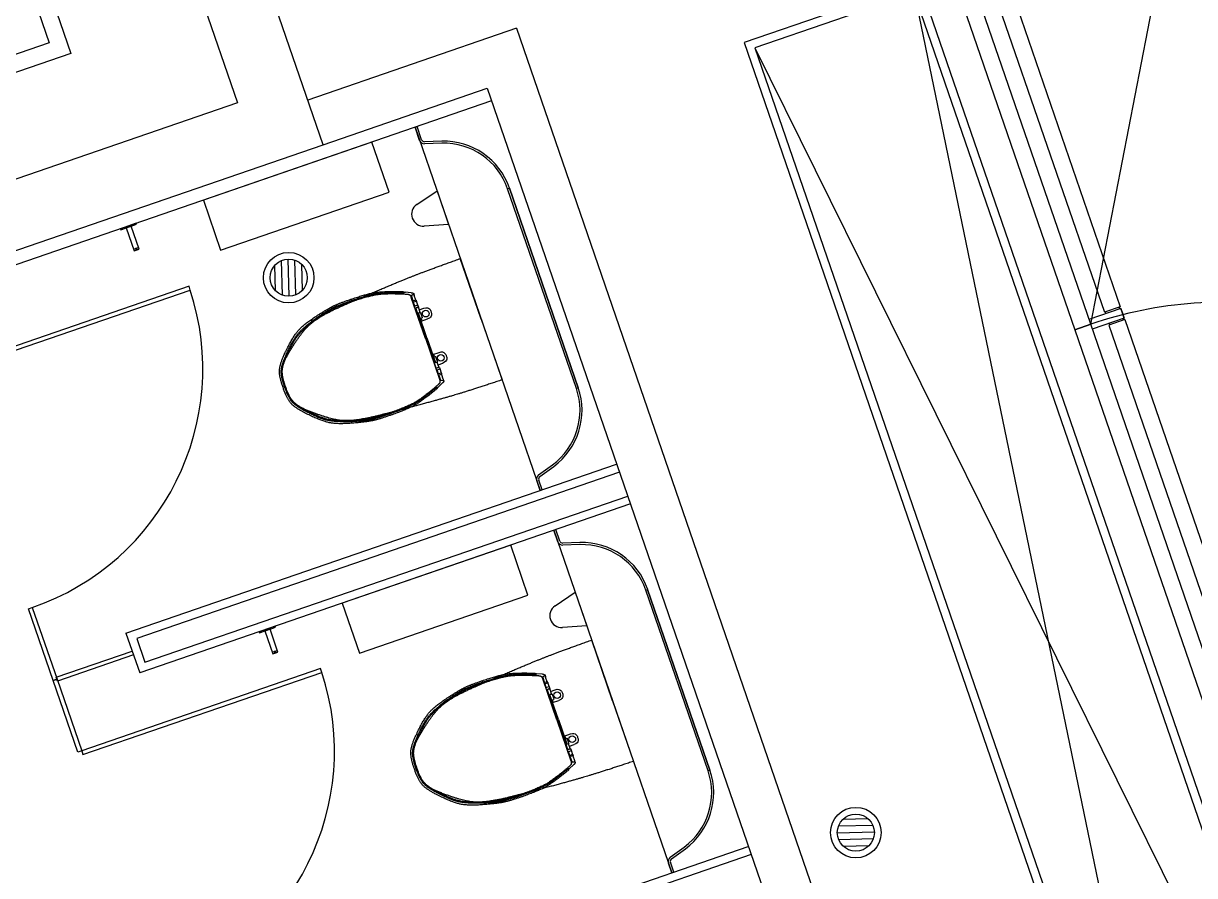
# Model space of a CAD drawing. Extents: x 809431 to 809707, y 818703 to 819368.
# Drawn here: x 809468.734 to 809472.209, y 819297.569 to 819300.098 of the extents above; entities that cross this region are included whole.
import ezdxf

# ---------------------------------------------------------------- set-up
doc = ezdxf.new("R2010")
doc.units = 0
for name, color, linetype in [('Floor Fin', 7, 'Continuous'), ('MAJ221__', 7, 'Continuous'), ('MAJ223__', 7, 'Continuous'), ('MAJ322__', 7, 'Continuous'), ('MAJ325__', 7, 'Continuous'), ('MAJ342__', 7, 'Continuous'), ('MAJ421__', 7, 'Continuous'), ('MAJ570__', 7, 'Continuous'), ('MAJ661__', 7, 'Continuous'), ('MAJ740__', 7, 'Continuous')]:
    doc.layers.add(name, color=color, linetype=linetype)

msp = doc.modelspace()

# ---------------------------------------------------------------- linework, layer by layer
at = {"layer": 'Floor Fin'}
for p, q in [((809469.5027, 819299.292), (809469.5, 819299.3945)), ((809469.5228, 819299.2888), (809469.5199, 819299.3988)), ((809469.5427, 819299.2931), (809469.54, 819299.3955)), ((809469.4824, 819299.305), (809469.4804, 819299.3805)), ((809469.5623, 819299.3071), (809469.5604, 819299.3826)), ((809471.2549, 819297.7183), (809471.1525, 819297.7156)), ((809471.2409, 819297.7379), (809471.1654, 819297.7359)), ((809471.2592, 819297.6984), (809471.1492, 819297.6955)), ((809471.256, 819297.6783), (809471.1535, 819297.6756)), ((809471.243, 819297.6579), (809471.1675, 819297.656))]:
    msp.add_line(p, q, dxfattribs=at)
for centre, radius in [((809469.5214, 819299.3438), 0.075), ((809469.5214, 819299.3438), 0.055), ((809471.2042, 819297.6969), 0.075), ((809471.2042, 819297.6969), 0.055)]:
    msp.add_circle(centre, radius, dxfattribs=at)
at = {"layer": 'MAJ221__'}
for p, q in [((809469.6235, 819299.7385), (809468.8421, 819302.0078)), ((809468.7181, 819301.7535), (809469.3692, 819299.8625)), ((809470.1972, 819300.0841), (809473.7866, 819289.6597)), ((809470.1104, 819299.9062), (809471.4989, 819295.8735)), ((809469.3692, 819299.8625), (809467.0054, 819299.0486)), ((809467.0705, 819298.8595), (809469.6235, 819299.7385)), ((809470.5028, 819298.7665), (809469.0703, 819298.2734)), ((809469.0947, 819298.2026), (809470.5272, 819298.6956)), ((809469.0703, 819298.2734), (809469.0947, 819298.2026)), ((809470.8935, 819297.6319), (809469.4609, 819297.1388))]:
    msp.add_line(p, q, dxfattribs=at)
at = {"layer": 'MAJ223__'}
for p, q in [((809470.1972, 819300.0841), (809469.5779, 819299.8709)), ((809469.6234, 819299.7385), (809470.1104, 819299.9062))]:
    msp.add_line(p, q, dxfattribs=at)
at = {"layer": 'MAJ322__'}
msp.add_line((809471.9011, 819299.2054), (809472.13, 819300.3833), dxfattribs=at)
msp.add_arc((809472.2918, 819298.0708), 1.2, 79, 109, dxfattribs=at)
at = {"layer": 'MAJ325__'}
for points in [[(809471.9011, 819299.2054), (809471.5104, 819300.34), (809471.4631, 819300.3237), (809471.8538, 819299.1891)], [(809468.5163, 819299.0743), (809468.5202, 819299.063), (809469.2294, 819299.3072), (809469.2255, 819299.3185)], [(809472.2918, 819298.0708), (809471.9011, 819299.2054), (809471.8538, 819299.1891), (809472.2445, 819298.0545)], [(809468.7605, 819298.3652), (809468.8338, 819298.1524), (809468.8224, 819298.1485), (809468.7492, 819298.3613)], [(809468.8318, 819298.1581), (809469.0568, 819298.2356), (809469.0607, 819298.2243), (809468.8357, 819298.1468)], [(809468.907, 819297.9397), (809468.9109, 819297.9284), (809469.6201, 819298.1725), (809469.6161, 819298.1839)], [(809468.8338, 819298.1524), (809468.907, 819297.9397), (809468.8957, 819297.9358), (809468.8224, 819298.1485)]]:
    msp.add_lwpolyline(points, close=True, dxfattribs=at)
for centre in [(809468.5163, 819299.0743), (809468.907, 819297.9397)]:
    msp.add_arc(centre, 0.75, 289, 18.0833, dxfattribs=at)
at = {"layer": 'MAJ342__'}
for p, q in [((809471.5641, 819300.3375), (809471.9416, 819299.2411)), ((809471.6114, 819300.3538), (809471.9889, 819299.2574)), ((809471.9905, 819299.2527), (809471.896, 819299.2201)), ((809471.9889, 819299.2574), (809471.9416, 819299.2411)), ((809471.9877, 819299.2517), (809471.9861, 819299.2564)), ((809471.9905, 819299.2527), (809471.9954, 819299.2385)), ((809471.9954, 819299.2385), (809471.9905, 819299.2527)), ((809472.0004, 819299.2239), (809471.9059, 819299.1913)), ((809471.9445, 819299.2421), (809471.9461, 819299.2374)), ((809472.0021, 819299.2192), (809471.9548, 819299.2029)), ((809472.0004, 819299.2239), (809471.9956, 819299.2381)), ((809471.9956, 819299.2381), (809472.0004, 819299.2239)), ((809471.9992, 819299.2182), (809471.9976, 819299.2229)), ((809472.0021, 819299.2192), (809472.3796, 819298.1228)), ((809471.9548, 819299.2029), (809472.3323, 819298.1065)), ((809471.956, 819299.2086), (809471.9576, 819299.2039))]:
    msp.add_line(p, q, dxfattribs=at)
at = {"layer": 'MAJ421__'}
for p, q in [((809470.1234, 819299.8684), (809465.2255, 819298.1819)), ((809469.9099, 819299.7512), (809469.8964, 819299.7902)), ((809469.9155, 819299.7532), (809469.9021, 819299.7922)), ((809469.9754, 819299.7487), (809469.9243, 819299.7471)), ((809469.9756, 819299.7427), (809469.9245, 819299.7411)), ((809470.3749, 819299.0149), (809470.1708, 819299.6079)), ((809470.3806, 819299.0169), (809470.1764, 819299.6098)), ((809469.0384, 819298.289), (809470.4945, 819298.7905)), ((809470.2629, 819298.7583), (809470.3041, 819298.7886)), ((809470.2665, 819298.7535), (809470.3077, 819298.7837)), ((809470.2676, 819298.7124), (809470.2576, 819298.7414)), ((809470.2732, 819298.7144), (809470.2633, 819298.7433)), ((809470.5352, 819298.6724), (809469.0791, 819298.1708)), ((809470.32, 819298.5602), (809470.3083, 819298.5942)), ((809470.3257, 819298.5621), (809470.3139, 819298.5961)), ((809470.3855, 819298.5576), (809470.3344, 819298.5561)), ((809470.3857, 819298.5516), (809470.3346, 819298.5501)), ((809470.7656, 819297.8803), (809470.5809, 819298.4168)), ((809470.7713, 819297.8823), (809470.5865, 819298.4188)), ((809469.0384, 819298.289), (809469.0791, 819298.1708)), ((809469.4291, 819297.1544), (809470.8852, 819297.6559)), ((809470.6536, 819297.6237), (809470.6948, 819297.654)), ((809470.6571, 819297.6189), (809470.6984, 819297.6491)), ((809470.6583, 819297.5778), (809470.6483, 819297.6067)), ((809470.6639, 819297.5797), (809470.654, 819297.6087))]:
    msp.add_line(p, q, dxfattribs=at)
for centre, radius, start, end in [((809469.9241, 819299.7561), 0.015, 199.0001, 271.7292), ((809469.9241, 819299.7561), 0.009, 199.0001, 271.7292), ((809469.9817, 819299.5428), 0.206, 19.0001, 91.7292), ((809469.9817, 819299.5428), 0.2, 19.0001, 91.7292), ((809470.1858, 819298.9498), 0.2, 306.2707, 19.0001), ((809470.1858, 819298.9498), 0.206, 306.2707, 19.0001), ((809470.2718, 819298.7462), 0.015, 126.2707, 199.0001), ((809470.2718, 819298.7462), 0.009, 126.2707, 199.0001), ((809470.3342, 819298.5651), 0.015, 199.0001, 271.7292), ((809470.3342, 819298.5651), 0.009, 199.0001, 271.7292), ((809470.3918, 819298.3517), 0.206, 19.0001, 91.7292), ((809470.3918, 819298.3517), 0.2, 19.0001, 91.7292), ((809470.5765, 819297.8152), 0.2, 306.2707, 19.0001), ((809470.5765, 819297.8152), 0.206, 306.2707, 19.0001), ((809470.6625, 819297.6116), 0.015, 126.2707, 199.0001), ((809470.6625, 819297.6116), 0.009, 126.2707, 199.0001)]:
    msp.add_arc(centre, radius, start, end, dxfattribs=at)
at = {"layer": 'MAJ570__'}
for p, q in [((809471.3773, 819300.189), (809472.1743, 819296.3387)), ((809470.9046, 819300.0262), (809472.647, 819296.5015))]:
    msp.add_line(p, q, dxfattribs=at)
for points in [[(809472.1588, 819296.3069), (809472.6788, 819296.486), (809471.3928, 819300.2208), (809470.8728, 819300.0417)], [(809472.1743, 819296.3387), (809472.647, 819296.5015), (809471.3773, 819300.189), (809470.9046, 819300.0262)]]:
    msp.add_lwpolyline(points, close=True, dxfattribs=at)
at = {"layer": 'MAJ661__'}
msp.add_lwpolyline([(809467.39, 819299.4983), (809466.9342, 819300.822), (809468.4186, 819301.3331), (809468.8744, 819300.0094)], close=True, dxfattribs=at)
msp.add_lwpolyline([(809467.0319, 819300.5383), (809467.1453, 819300.5774), (809467.0639, 819300.8138), (809468.3876, 819301.2696), (809468.8109, 819300.0404), (809467.4872, 819299.5846), (809467.4058, 819299.821), (809467.2923, 819299.7819)], dxfattribs=at)
at = {"layer": 'MAJ740__'}
for p, q in [((809469.8964, 819299.7902), (809470.2676, 819298.7124)), ((809469.9015, 819299.561), (809469.9615, 819299.6013)), ((809469.9615, 819299.6013), (809469.9957, 819299.502)), ((809469.9957, 819299.502), (809469.9236, 819299.4968)), ((809469.0607, 819299.4284), (809469.0758, 819299.4336)), ((809470.0926, 819299.2206), (809470.0306, 819299.4006)), ((809469.8846, 819299.2993), (809469.8674, 819299.3007)), ((809469.8925, 819299.2952), (809469.8852, 819299.2904)), ((809469.9271, 819299.1633), (809469.8852, 819299.285)), ((809469.8907, 819299.2752), (809469.8863, 819299.288)), ((809469.8986, 819299.2769), (809469.8939, 819299.2906)), ((809469.8986, 819299.2769), (809469.8919, 819299.2746)), ((809469.8954, 819299.2601), (809469.8921, 819299.2694)), ((809469.8999, 819299.2732), (809469.8928, 819299.2707)), ((809469.9038, 819299.262), (809469.8966, 819299.2595)), ((809469.9049, 819299.2553), (809469.8983, 819299.2531)), ((809469.8984, 819299.2528), (809469.929, 819299.164)), ((809469.9057, 819299.2563), (809469.899, 819299.254)), ((809469.9063, 819299.2576), (809469.8999, 819299.2763)), ((809469.9062, 819299.2547), (809469.9107, 819299.2416)), ((809469.9084, 819299.2482), (809469.9225, 819299.253)), ((809469.9066, 819299.2386), (809469.9116, 819299.2404)), ((809469.9317, 819299.1652), (809469.9066, 819299.2381)), ((809469.91, 819299.2404), (809469.9072, 819299.2394)), ((809469.9119, 819299.2227), (809469.9171, 819299.2245)), ((809469.9129, 819299.2398), (809469.9177, 819299.2257)), ((809469.9154, 819299.2202), (809469.9131, 819299.2194)), ((809469.9145, 819299.2199), (809469.9134, 819299.2232)), ((809469.9153, 819299.2191), (809469.9134, 819299.2185)), ((809469.9147, 819299.2148), (809469.9334, 819299.2212)), ((809469.9154, 819299.2202), (809469.9156, 819299.2197)), ((809470.0926, 819299.2206), (809470.1546, 819299.0406)), ((809469.9269, 819299.1639), (809469.9688, 819299.0422)), ((809469.9594, 819299.0757), (809469.9288, 819299.1645)), ((809469.9317, 819299.1652), (809469.9569, 819299.0923)), ((809469.9488, 819299.1157), (809469.9675, 819299.1221)), ((809469.952, 819299.1126), (809469.9501, 819299.112)), ((809469.9528, 819299.1118), (809469.9504, 819299.111)), ((809469.9515, 819299.1077), (809469.9567, 819299.1095)), ((809469.9518, 819299.1115), (809469.953, 819299.1082)), ((809469.9528, 819299.1118), (809469.9526, 819299.1123)), ((809469.9628, 819299.0949), (809469.958, 819299.1089)), ((809469.9571, 819299.0919), (809469.9622, 819299.0936)), ((809469.9609, 819299.0926), (809469.9581, 819299.0917)), ((809469.9661, 819299.0777), (809469.9595, 819299.0754)), ((809469.9673, 819299.0774), (809469.9607, 819299.0751)), ((809469.9693, 819299.0718), (809469.9621, 819299.0693)), ((809469.9667, 819299.0789), (809469.9622, 819299.092)), ((809469.9644, 819299.0855), (809469.9785, 819299.0903)), ((809469.9686, 819299.0768), (809469.975, 819299.0581)), ((809469.9615, 819299.068), (809469.9647, 819299.0587)), ((809469.9731, 819299.0605), (809469.966, 819299.0581)), ((809469.9671, 819299.0532), (809469.9715, 819299.0404)), ((809469.9744, 819299.0568), (809469.9677, 819299.0545)), ((809469.9808, 819299.0386), (809469.9721, 819299.0379)), ((809469.9744, 819299.0568), (809469.9791, 819299.0432)), ((809469.9771, 819299.0305), (809469.9645, 819299.0189)), ((809470.3083, 819298.5942), (809470.6583, 819297.5778)), ((809470.3116, 819298.37), (809470.3716, 819298.4103)), ((809470.3716, 819298.4103), (809470.4058, 819298.311)), ((809470.4058, 819298.311), (809470.3337, 819298.3058)), ((809469.4726, 819298.2323), (809469.4877, 819298.2375)), ((809470.4824, 819298.0884), (809470.4204, 819298.2684)), ((809470.2744, 819298.1671), (809470.2573, 819298.1685)), ((809470.2823, 819298.163), (809470.275, 819298.1582)), ((809470.317, 819298.0312), (809470.2751, 819298.1528)), ((809470.2805, 819298.1431), (809470.2761, 819298.1559)), ((809470.2885, 819298.1447), (809470.2818, 819298.1424)), ((809470.2852, 819298.1279), (809470.282, 819298.1373)), ((809470.2898, 819298.141), (809470.2826, 819298.1385)), ((809470.2885, 819298.1447), (809470.2838, 819298.1584)), ((809470.2962, 819298.1254), (809470.2897, 819298.1441)), ((809470.2936, 819298.1298), (809470.2865, 819298.1273)), ((809470.2947, 819298.1232), (809470.2882, 819298.1209)), ((809470.2883, 819298.1206), (809470.3188, 819298.0318)), ((809470.2956, 819298.1242), (809470.2889, 819298.1219)), ((809470.296, 819298.1225), (809470.3005, 819298.1095)), ((809470.2964, 819298.1065), (809470.3015, 819298.1082)), ((809470.3216, 819298.033), (809470.2965, 819298.106)), ((809470.2999, 819298.1082), (809470.2971, 819298.1072)), ((809470.2982, 819298.116), (809470.3123, 819298.1208)), ((809470.3027, 819298.1076), (809470.3076, 819298.0936)), ((809470.3018, 819298.0905), (809470.3069, 819298.0923)), ((809470.3053, 819298.088), (809470.3029, 819298.0872)), ((809470.3043, 819298.0877), (809470.3032, 819298.091)), ((809470.3051, 819298.0869), (809470.3032, 819298.0863)), ((809470.3045, 819298.0826), (809470.3232, 819298.089)), ((809470.3053, 819298.088), (809470.3054, 819298.0876)), ((809470.4824, 819298.0884), (809470.5444, 819297.9084)), ((809470.3168, 819298.0317), (809470.3587, 819297.91)), ((809470.3492, 819297.9435), (809470.3187, 819298.0323)), ((809470.3216, 819298.033), (809470.3467, 819297.9601)), ((809470.3386, 819297.9835), (809470.3574, 819297.9899)), ((809470.3418, 819297.9804), (809470.3399, 819297.9798)), ((809470.3426, 819297.9797), (809470.3402, 819297.9789)), ((809470.3414, 819297.9755), (809470.3465, 819297.9773)), ((809470.3417, 819297.9794), (809470.3428, 819297.976)), ((809470.3426, 819297.9797), (809470.3424, 819297.9801)), ((809470.347, 819297.9597), (809470.352, 819297.9614)), ((809470.3526, 819297.9627), (809470.3478, 819297.9767)), ((809470.3508, 819297.9605), (809470.3479, 819297.9595)), ((809470.3565, 819297.9468), (809470.352, 819297.9599)), ((809470.3559, 819297.9455), (809470.3493, 819297.9433)), ((809470.3572, 819297.9452), (809470.3505, 819297.9429)), ((809470.3513, 819297.9359), (809470.3545, 819297.9265)), ((809470.3591, 819297.9396), (809470.3519, 819297.9371)), ((809470.3543, 819297.9533), (809470.3683, 819297.9581)), ((809470.363, 819297.9284), (809470.3558, 819297.9259)), ((809470.3643, 819297.9246), (809470.3576, 819297.9223)), ((809470.3584, 819297.9446), (809470.3649, 819297.9259)), ((809470.3643, 819297.9246), (809470.369, 819297.911)), ((809470.3669, 819297.8983), (809470.3543, 819297.8867)), ((809470.3569, 819297.9211), (809470.3614, 819297.9083)), ((809470.3707, 819297.9064), (809470.362, 819297.9057))]:
    msp.add_line(p, q, dxfattribs=at)
for points in [[(809469.8194, 819299.5977), (809469.7683, 819299.7461), (809469.2682, 819299.5739), (809469.3193, 819299.4254)], [(809470.3749, 819299.0149), (809470.1708, 819299.6079), (809470.1764, 819299.6098), (809470.3806, 819299.0169)], [(809469.0218, 819299.4891), (809469.0228, 819299.4862), (809469.0389, 819299.4918), (809469.0623, 819299.4237), (809469.0775, 819299.4289), (809469.054, 819299.497), (809469.0701, 819299.5025), (809469.0691, 819299.5053)], [(809469.0218, 819299.4891), (809469.0228, 819299.4862), (809469.0701, 819299.5025), (809469.0691, 819299.5053)], [(809469.0775, 819299.4289), (809469.054, 819299.497), (809469.0389, 819299.4918), (809469.0623, 819299.4237)], [(809469.0664, 819299.4304), (809469.068, 819299.4256), (809469.0718, 819299.4269), (809469.0702, 819299.4317)], [(809470.2313, 819298.4016), (809470.1802, 819298.55), (809469.68, 819298.3778), (809469.7311, 819298.2294)], [(809470.7656, 819297.8803), (809470.5809, 819298.4168), (809470.5865, 819298.4188), (809470.7713, 819297.8823)], [(809469.4337, 819298.293), (809469.4347, 819298.2901), (809469.4507, 819298.2957), (809469.4742, 819298.2276), (809469.4893, 819298.2328), (809469.4659, 819298.3009), (809469.4819, 819298.3064), (809469.481, 819298.3092)], [(809469.4337, 819298.293), (809469.4347, 819298.2901), (809469.4819, 819298.3064), (809469.481, 819298.3092)], [(809469.4893, 819298.2328), (809469.4659, 819298.3009), (809469.4507, 819298.2957), (809469.4742, 819298.2276)], [(809469.4782, 819298.2343), (809469.4799, 819298.2295), (809469.4836, 819298.2308), (809469.482, 819298.2356)]]:
    msp.add_lwpolyline(points, close=True, dxfattribs=at)
for centre in [(809469.9279, 819299.2371), (809469.973, 819299.1062), (809470.3178, 819298.1049), (809470.3628, 819297.974)]:
    msp.add_circle(centre, 0.00989, dxfattribs=at)
for centre in [(809469.921, 819299.5319), (809470.3311, 819298.3408)]:
    msp.add_arc(centre, 0.0351, 123.8615, 274.1383, dxfattribs=at)
for points, degree in [([(809469.7567, 819299.2935), (809469.8469, 819299.3319), (809469.9383, 819299.3676), (809470.0306, 819299.4006)], 2), ([(809469.6762, 819299.2584), (809469.7029, 819299.2703), (809469.7298, 819299.282), (809469.7567, 819299.2935)], 2), ([(809469.7014, 819299.2783), (809469.7523, 819299.2959), (809469.8059, 819299.304), (809469.8597, 819299.3024)], 2), ([(809469.7037, 819299.2746), (809469.7549, 819299.2923), (809469.8089, 819299.3003), (809469.8631, 819299.2984)], 2), ([(809469.7046, 819299.2718), (809469.7584, 819299.2903), (809469.8153, 819299.2982), (809469.872, 819299.295)], 2), ([(809469.8597, 819299.3024), (809469.8622, 819299.3023), (809469.8644, 819299.3011), (809469.8659, 819299.2991)], 2), ([(809469.8674, 819299.3007), (809469.8665, 819299.2992), (809469.8648, 819299.2983), (809469.8631, 819299.2984)], 2), ([(809469.872, 819299.295), (809469.878, 819299.2946), (809469.8833, 819299.2907), (809469.8852, 819299.285)], 2), ([(809469.8846, 819299.2993), (809469.8873, 819299.2991), (809469.89, 819299.2983), (809469.8924, 819299.2969)], 2), ([(809469.8852, 819299.2904), (809469.8856, 819299.2897), (809469.886, 819299.2889), (809469.8863, 819299.288)], 2), ([(809469.8919, 819299.2949), (809469.8928, 819299.2935), (809469.8934, 819299.2921), (809469.8939, 819299.2906)], 2), ([(809469.8924, 819299.2969), (809469.8929, 819299.2967), (809469.8931, 819299.2961), (809469.8928, 819299.2956), (809469.8927, 819299.2954), (809469.8926, 819299.2953), (809469.8925, 819299.2952)], 3), ([(809469.5207, 819299.1188), (809469.5567, 819299.1804), (809469.6111, 819299.2292), (809469.6762, 819299.2584)], 2), ([(809469.5972, 819299.2199), (809469.6299, 819299.2431), (809469.6658, 819299.2616), (809469.7037, 819299.2746)], 2), ([(809469.5989, 819299.2175), (809469.6314, 819299.2406), (809469.667, 819299.2588), (809469.7046, 819299.2718)], 2), ([(809469.6124, 819299.2356), (809469.6403, 819299.2532), (809469.6702, 819299.2676), (809469.7014, 819299.2783)], 2), ([(809469.8919, 819299.2746), (809469.8914, 819299.2744), (809469.8909, 819299.2747), (809469.8907, 819299.2752)], 2), ([(809469.8921, 819299.2694), (809469.892, 819299.27), (809469.8922, 819299.2705), (809469.8928, 819299.2707), (809469.8928, 819299.2707), (809469.8928, 819299.2707), (809469.8928, 819299.2707)], 3), ([(809469.8966, 819299.2595), (809469.8961, 819299.2593), (809469.8955, 819299.2596), (809469.8954, 819299.2601)], 2), ([(809469.8984, 819299.2528), (809469.8983, 819299.2533), (809469.8985, 819299.2539), (809469.899, 819299.254)], 2), ([(809469.8986, 819299.2769), (809469.8992, 819299.2771), (809469.8997, 819299.2768), (809469.8999, 819299.2763)], 2), ([(809469.9005, 819299.2744), (809469.9007, 819299.2739), (809469.9004, 819299.2734), (809469.8999, 819299.2732)], 2), ([(809469.9038, 819299.262), (809469.9043, 819299.2621), (809469.9049, 819299.2619), (809469.905, 819299.2613)], 2), ([(809469.9049, 819299.2553), (809469.9054, 819299.2555), (809469.906, 819299.2552), (809469.9062, 819299.2547)], 2), ([(809469.9063, 819299.2576), (809469.9065, 819299.2571), (809469.9062, 819299.2565), (809469.9057, 819299.2563)], 2), ([(809469.9225, 819299.253), (809469.9312, 819299.256), (809469.9408, 819299.2514), (809469.9438, 819299.2426), (809469.9468, 819299.2338), (809469.9422, 819299.2242), (809469.9334, 819299.2212)], 3), ([(809469.5095, 819299.1184), (809469.5318, 819299.1665), (809469.5676, 819299.2072), (809469.6124, 819299.2356)], 2), ([(809469.5136, 819299.1147), (809469.5322, 819299.1562), (809469.561, 819299.1924), (809469.5972, 819299.2199)], 2), ([(809469.5163, 819299.1135), (809469.5347, 819299.1546), (809469.5632, 819299.1903), (809469.599, 819299.2176)], 2), ([(809469.9066, 819299.2381), (809469.9065, 819299.2387), (809469.9067, 819299.2392), (809469.9072, 819299.2394)], 2), ([(809469.9107, 819299.2416), (809469.9108, 819299.2411), (809469.9106, 819299.2405), (809469.91, 819299.2404)], 2), ([(809469.9116, 819299.2404), (809469.9122, 819299.2406), (809469.9127, 819299.2403), (809469.9129, 819299.2398)], 2), ([(809469.9156, 819299.2197), (809469.9157, 819299.2195), (809469.9156, 819299.2192), (809469.9153, 819299.2191)], 2), ([(809469.9177, 819299.2257), (809469.9179, 819299.2252), (809469.9176, 819299.2247), (809469.9171, 819299.2245)], 2), ([(809469.5045, 819299.0181), (809469.493, 819299.0509), (809469.4948, 819299.0869), (809469.5095, 819299.1184)], 2), ([(809469.5092, 819299.0194), (809469.4985, 819299.0506), (809469.5, 819299.0847), (809469.5136, 819299.1147)], 2), ([(809469.511, 819299.0203), (809469.4998, 819299.053), (809469.5033, 819299.0889), (809469.5207, 819299.1188)], 2), ([(809469.512, 819299.0204), (809469.5015, 819299.0508), (809469.5031, 819299.0841), (809469.5163, 819299.1135)], 2), ([(809469.952, 819299.1126), (809469.9522, 819299.1127), (809469.9525, 819299.1126), (809469.9526, 819299.1123)], 2), ([(809469.9567, 819299.1095), (809469.9572, 819299.1097), (809469.9578, 819299.1094), (809469.958, 819299.1089)], 2), ([(809469.9675, 819299.1221), (809469.9763, 819299.1251), (809469.9859, 819299.1205), (809469.9889, 819299.1117), (809469.9919, 819299.1029), (809469.9873, 819299.0933), (809469.9785, 819299.0903)], 3), ([(809469.9581, 819299.0917), (809469.9576, 819299.0915), (809469.957, 819299.0918), (809469.9569, 819299.0923)], 2), ([(809469.9607, 819299.0751), (809469.9602, 819299.0749), (809469.9596, 819299.0752), (809469.9594, 819299.0757)], 2), ([(809469.9609, 819299.0926), (809469.9614, 819299.0928), (809469.962, 819299.0925), (809469.9622, 819299.092)], 2), ([(809469.9628, 819299.0949), (809469.963, 819299.0943), (809469.9627, 819299.0938), (809469.9622, 819299.0936)], 2), ([(809469.9667, 819299.0789), (809469.9669, 819299.0784), (809469.9666, 819299.0779), (809469.9661, 819299.0777)], 2), ([(809469.9673, 819299.0774), (809469.9679, 819299.0776), (809469.9684, 819299.0773), (809469.9686, 819299.0768)], 2), ([(809469.9699, 819299.073), (809469.9701, 819299.0725), (809469.9698, 819299.0719), (809469.9693, 819299.0718)], 2), ([(809470.1546, 819299.0406), (809470.0615, 819299.0097), (809469.9675, 819298.9817), (809469.8728, 819298.9564)], 2), ([(809469.9615, 819299.068), (809469.9613, 819299.0686), (809469.9616, 819299.0691), (809469.9621, 819299.0693)], 2), ([(809469.9688, 819299.0422), (809469.9708, 819299.0365), (809469.9691, 819299.0302), (809469.9646, 819299.0262)], 2), ([(809469.966, 819299.0581), (809469.9655, 819299.0579), (809469.9649, 819299.0582), (809469.9647, 819299.0587), (809469.9647, 819299.0587), (809469.9647, 819299.0587), (809469.9647, 819299.0587)], 3), ([(809469.9671, 819299.0532), (809469.9669, 819299.0538), (809469.9672, 819299.0543), (809469.9677, 819299.0545)], 2), ([(809469.9715, 819299.0404), (809469.9718, 819299.0396), (809469.972, 819299.0388), (809469.9721, 819299.0379)], 2), ([(809469.9731, 819299.0605), (809469.9737, 819299.0607), (809469.9742, 819299.0605), (809469.9744, 819299.0599)], 2), ([(809469.975, 819299.0581), (809469.9752, 819299.0575), (809469.9749, 819299.057), (809469.9744, 819299.0568)], 2), ([(809469.9818, 819299.0372), (809469.9807, 819299.0347), (809469.9791, 819299.0324), (809469.9771, 819299.0305)], 2), ([(809469.9791, 819299.0432), (809469.9797, 819299.0417), (809469.98, 819299.0401), (809469.9802, 819299.0385)], 2), ([(809469.9808, 819299.0386), (809469.9814, 819299.0386), (809469.9819, 819299.0383), (809469.9819, 819299.0377), (809469.9819, 819299.0375), (809469.9819, 819299.0374), (809469.9818, 819299.0372)], 3), ([(809469.5702, 819298.9421), (809469.5392, 819298.9579), (809469.5156, 819298.9852), (809469.5045, 819299.0181)], 2), ([(809469.5711, 819298.9475), (809469.542, 819298.9629), (809469.5198, 819298.9888), (809469.509, 819299.02)], 2), ([(809469.5793, 819298.9488), (809469.5472, 819298.9616), (809469.5223, 819298.9877), (809469.511, 819299.0203)], 2), ([(809469.5725, 819298.9502), (809469.544, 819298.9652), (809469.5223, 819298.9905), (809469.5118, 819299.0209)], 2), ([(809469.9646, 819299.0262), (809469.9218, 819298.9887), (809469.8722, 819298.9599), (809469.8184, 819298.9414)], 2), ([(809469.9596, 819299.018), (809469.9181, 819298.9831), (809469.8706, 819298.9562), (809469.8194, 819298.9386)], 2), ([(809469.9594, 819299.0128), (809469.9181, 819298.9784), (809469.8708, 819298.9518), (809469.8199, 819298.9343)], 2), ([(809469.9623, 819299.0191), (809469.9624, 819299.0167), (809469.9613, 819299.0144), (809469.9594, 819299.0128)], 2), ([(809469.9596, 819299.018), (809469.961, 819299.0191), (809469.9628, 819299.0195), (809469.9645, 819299.0189)], 2), ([(809469.7234, 819298.9132), (809469.6706, 819298.9079), (809469.6174, 819298.918), (809469.5702, 819298.9421)], 2), ([(809469.7018, 819298.9161), (809469.6563, 819298.9155), (809469.6114, 819298.9263), (809469.5711, 819298.9475)], 2), ([(809469.7017, 819298.9191), (809469.6568, 819298.9185), (809469.6123, 819298.9292), (809469.5725, 819298.9502)], 2), ([(809469.7877, 819298.9345), (809469.7185, 819298.9173), (809469.6455, 819298.9223), (809469.5793, 819298.9488)], 2), ([(809469.8184, 819298.9414), (809469.7808, 819298.9284), (809469.7414, 819298.9209), (809469.7016, 819298.9191)], 2), ([(809469.8194, 819298.9386), (809469.7815, 819298.9255), (809469.7419, 819298.918), (809469.7018, 819298.9161)], 2), ([(809469.8199, 819298.9343), (809469.7887, 819298.9235), (809469.7563, 819298.9164), (809469.7234, 819298.9132)], 2), ([(809469.8728, 819298.9564), (809469.8445, 819298.9488), (809469.8161, 819298.9415), (809469.7877, 819298.9345)], 2), ([(809470.1465, 819298.1613), (809470.2368, 819298.1997), (809470.3281, 819298.2354), (809470.4204, 819298.2684)], 2), ([(809470.0912, 819298.1462), (809470.1421, 819298.1637), (809470.1958, 819298.1718), (809470.2496, 819298.1702)], 2), ([(809470.0935, 819298.1425), (809470.1447, 819298.1601), (809470.1988, 819298.1681), (809470.2529, 819298.1662)], 2), ([(809470.2496, 819298.1702), (809470.252, 819298.1701), (809470.2543, 819298.1689), (809470.2557, 819298.167)], 2), ([(809470.2573, 819298.1685), (809470.2563, 819298.167), (809470.2547, 819298.1662), (809470.2529, 819298.1662)], 2), ([(809470.2744, 819298.1671), (809470.2771, 819298.1669), (809470.2798, 819298.1661), (809470.2823, 819298.1648)], 2), ([(809469.987, 819298.0878), (809470.0197, 819298.111), (809470.0556, 819298.1294), (809470.0935, 819298.1424)], 2), ([(809469.9887, 819298.0854), (809470.0212, 819298.1084), (809470.0568, 819298.1267), (809470.0945, 819298.1396)], 2), ([(809470.0023, 819298.1034), (809470.0302, 819298.1211), (809470.06, 819298.1354), (809470.0912, 819298.1462)], 2), ([(809470.0661, 819298.1262), (809470.0928, 819298.1381), (809470.1196, 819298.1498), (809470.1465, 819298.1613)], 2), ([(809470.0945, 819298.1397), (809470.1482, 819298.1582), (809470.2051, 819298.166), (809470.2619, 819298.1628)], 2), ([(809470.2619, 819298.1628), (809470.2679, 819298.1625), (809470.2731, 819298.1585), (809470.2751, 819298.1528)], 2), ([(809470.275, 819298.1582), (809470.2755, 819298.1575), (809470.2758, 819298.1567), (809470.2761, 819298.1559)], 2), ([(809470.2818, 819298.1424), (809470.2813, 819298.1423), (809470.2807, 819298.1425), (809470.2805, 819298.1431)], 2), ([(809470.2818, 819298.1627), (809470.2826, 819298.1614), (809470.2833, 819298.1599), (809470.2838, 819298.1584)], 2), ([(809470.282, 819298.1373), (809470.2818, 819298.1378), (809470.2821, 819298.1384), (809470.2826, 819298.1385), (809470.2826, 819298.1385), (809470.2826, 819298.1385), (809470.2826, 819298.1385)], 3), ([(809470.2823, 819298.1648), (809470.2827, 819298.1645), (809470.2829, 819298.1639), (809470.2826, 819298.1634), (809470.2826, 819298.1633), (809470.2824, 819298.1631), (809470.2823, 819298.163)], 3), ([(809470.2885, 819298.1447), (809470.289, 819298.1449), (809470.2896, 819298.1447), (809470.2897, 819298.1441)], 2), ([(809470.2904, 819298.1423), (809470.2906, 819298.1417), (809470.2903, 819298.1412), (809470.2898, 819298.141)], 2), ([(809469.8993, 819297.9863), (809469.9217, 819298.0344), (809469.9574, 819298.075), (809470.0023, 819298.1034)], 2), ([(809469.9106, 819297.9866), (809469.9465, 819298.0482), (809470.0009, 819298.0971), (809470.0661, 819298.1262)], 2), ([(809470.2865, 819298.1273), (809470.2859, 819298.1271), (809470.2854, 819298.1274), (809470.2852, 819298.1279)], 2), ([(809470.2883, 819298.1206), (809470.2881, 819298.1211), (809470.2884, 819298.1217), (809470.2889, 819298.1219)], 2), ([(809470.2936, 819298.1298), (809470.2941, 819298.13), (809470.2947, 819298.1297), (809470.2949, 819298.1292)], 2), ([(809470.2947, 819298.1232), (809470.2952, 819298.1233), (809470.2958, 819298.1231), (809470.296, 819298.1225)], 2), ([(809470.2962, 819298.1254), (809470.2963, 819298.1249), (809470.2961, 819298.1244), (809470.2956, 819298.1242)], 2), ([(809470.2965, 819298.106), (809470.2963, 819298.1065), (809470.2966, 819298.1071), (809470.2971, 819298.1072)], 2), ([(809470.3005, 819298.1095), (809470.3007, 819298.1089), (809470.3004, 819298.1084), (809470.2999, 819298.1082)], 2), ([(809470.3015, 819298.1082), (809470.302, 819298.1084), (809470.3026, 819298.1081), (809470.3027, 819298.1076)], 2), ([(809470.3123, 819298.1208), (809470.3211, 819298.1239), (809470.3306, 819298.1192), (809470.3337, 819298.1104), (809470.3367, 819298.1016), (809470.332, 819298.0921), (809470.3232, 819298.089)], 3), ([(809469.9034, 819297.9826), (809469.9221, 819298.0241), (809469.9508, 819298.0602), (809469.987, 819298.0878)], 2), ([(809469.9061, 819297.9813), (809469.9246, 819298.0224), (809469.953, 819298.0582), (809469.9888, 819298.0854)], 2), ([(809470.3054, 819298.0876), (809470.3055, 819298.0873), (809470.3054, 819298.087), (809470.3051, 819298.0869)], 2), ([(809470.3076, 819298.0936), (809470.3077, 819298.0931), (809470.3075, 819298.0925), (809470.3069, 819298.0923)], 2), ([(809469.8943, 819297.8859), (809469.8828, 819297.9187), (809469.8846, 819297.9547), (809469.8993, 819297.9863)], 2), ([(809469.8991, 819297.8873), (809469.8883, 819297.9184), (809469.8899, 819297.9525), (809469.9034, 819297.9826)], 2), ([(809469.9009, 819297.8882), (809469.8896, 819297.9208), (809469.8932, 819297.9568), (809469.9106, 819297.9866)], 2), ([(809469.9019, 819297.8882), (809469.8914, 819297.9187), (809469.8929, 819297.952), (809469.9061, 819297.9813)], 2), ([(809470.3418, 819297.9804), (809470.3421, 819297.9805), (809470.3423, 819297.9804), (809470.3424, 819297.9801)], 2), ([(809470.3465, 819297.9773), (809470.3471, 819297.9775), (809470.3476, 819297.9772), (809470.3478, 819297.9767)], 2), ([(809470.3479, 819297.9595), (809470.3474, 819297.9593), (809470.3469, 819297.9596), (809470.3467, 819297.9601)], 2), ([(809470.3508, 819297.9605), (809470.3513, 819297.9606), (809470.3518, 819297.9604), (809470.352, 819297.9599)], 2), ([(809470.3526, 819297.9627), (809470.3528, 819297.9622), (809470.3525, 819297.9616), (809470.352, 819297.9614)], 2), ([(809470.3574, 819297.9899), (809470.3661, 819297.993), (809470.3757, 819297.9883), (809470.3787, 819297.9795), (809470.3818, 819297.9707), (809470.3771, 819297.9612), (809470.3683, 819297.9581)], 3), ([(809470.3505, 819297.9429), (809470.35, 819297.9427), (809470.3494, 819297.943), (809470.3492, 819297.9435)], 2), ([(809470.3513, 819297.9359), (809470.3512, 819297.9364), (809470.3514, 819297.937), (809470.3519, 819297.9371)], 2), ([(809470.3558, 819297.9259), (809470.3553, 819297.9257), (809470.3547, 819297.926), (809470.3545, 819297.9265), (809470.3545, 819297.9265), (809470.3545, 819297.9265), (809470.3545, 819297.9265)], 3), ([(809470.3565, 819297.9468), (809470.3567, 819297.9463), (809470.3564, 819297.9457), (809470.3559, 819297.9455)], 2), ([(809470.3572, 819297.9452), (809470.3577, 819297.9454), (809470.3583, 819297.9451), (809470.3584, 819297.9446)], 2), ([(809470.3597, 819297.9409), (809470.3599, 819297.9403), (809470.3596, 819297.9398), (809470.3591, 819297.9396)], 2), ([(809470.363, 819297.9284), (809470.3635, 819297.9286), (809470.3641, 819297.9283), (809470.3642, 819297.9278)], 2), ([(809470.3649, 819297.9259), (809470.3651, 819297.9254), (809470.3648, 819297.9248), (809470.3643, 819297.9246)], 2), ([(809469.9624, 819297.818), (809469.9339, 819297.833), (809469.9122, 819297.8583), (809469.9017, 819297.8888)], 2), ([(809470.3544, 819297.894), (809470.3117, 819297.8565), (809470.262, 819297.8277), (809470.2083, 819297.8092)], 2), ([(809470.5444, 819297.9084), (809470.4513, 819297.8776), (809470.3574, 819297.8495), (809470.2626, 819297.8242)], 2), ([(809470.3587, 819297.91), (809470.3606, 819297.9043), (809470.359, 819297.898), (809470.3544, 819297.894)], 2), ([(809470.3569, 819297.9211), (809470.3568, 819297.9216), (809470.357, 819297.9222), (809470.3576, 819297.9223)], 2), ([(809470.3614, 819297.9083), (809470.3617, 819297.9074), (809470.3619, 819297.9066), (809470.362, 819297.9057)], 2), ([(809470.3717, 819297.905), (809470.3706, 819297.9025), (809470.369, 819297.9002), (809470.3669, 819297.8983)], 2), ([(809470.369, 819297.911), (809470.3695, 819297.9095), (809470.3699, 819297.908), (809470.37, 819297.9064)], 2), ([(809470.3707, 819297.9064), (809470.3712, 819297.9065), (809470.3717, 819297.9061), (809470.3718, 819297.9056), (809470.3718, 819297.9054), (809470.3718, 819297.9052), (809470.3717, 819297.905)], 3), ([(809469.96, 819297.8099), (809469.9291, 819297.8257), (809469.9055, 819297.853), (809469.8943, 819297.8859)], 2), ([(809469.961, 819297.8154), (809469.9318, 819297.8307), (809469.9096, 819297.8566), (809469.8989, 819297.8878)], 2), ([(809469.9691, 819297.8166), (809469.937, 819297.8294), (809469.9121, 819297.8555), (809469.9009, 819297.8882)], 2), ([(809470.3495, 819297.8858), (809470.308, 819297.851), (809470.2604, 819297.8241), (809470.2092, 819297.8064)], 2), ([(809470.3493, 819297.8806), (809470.3079, 819297.8462), (809470.2606, 819297.8196), (809470.2097, 819297.8021)], 2), ([(809470.3521, 819297.887), (809470.3522, 819297.8845), (809470.3512, 819297.8822), (809470.3493, 819297.8806)], 2), ([(809470.3495, 819297.8858), (809470.3508, 819297.887), (809470.3527, 819297.8873), (809470.3543, 819297.8867)], 2), ([(809470.2626, 819297.8242), (809470.2343, 819297.8167), (809470.206, 819297.8094), (809470.1776, 819297.8023)], 2), ([(809470.1133, 819297.781), (809470.0605, 819297.7758), (809470.0073, 819297.7858), (809469.96, 819297.8099)], 2), ([(809470.0916, 819297.7839), (809470.0461, 819297.7834), (809470.0012, 819297.7942), (809469.961, 819297.8154)], 2), ([(809470.0916, 819297.7869), (809470.0466, 819297.7863), (809470.0022, 819297.797), (809469.9624, 819297.818)], 2), ([(809470.1776, 819297.8023), (809470.1083, 819297.7852), (809470.0354, 819297.7902), (809469.9691, 819297.8166)], 2), ([(809470.2082, 819297.8092), (809470.1706, 819297.7963), (809470.1313, 819297.7887), (809470.0915, 819297.7869)], 2), ([(809470.2092, 819297.8064), (809470.1713, 819297.7934), (809470.1317, 819297.7858), (809470.0916, 819297.7839)], 2), ([(809470.2097, 819297.8021), (809470.1785, 819297.7913), (809470.1461, 819297.7843), (809470.1133, 819297.781)], 2)]:
    msp.add_open_spline(points, degree=degree, dxfattribs=at)

doc.saveas('drawing.dxf')
